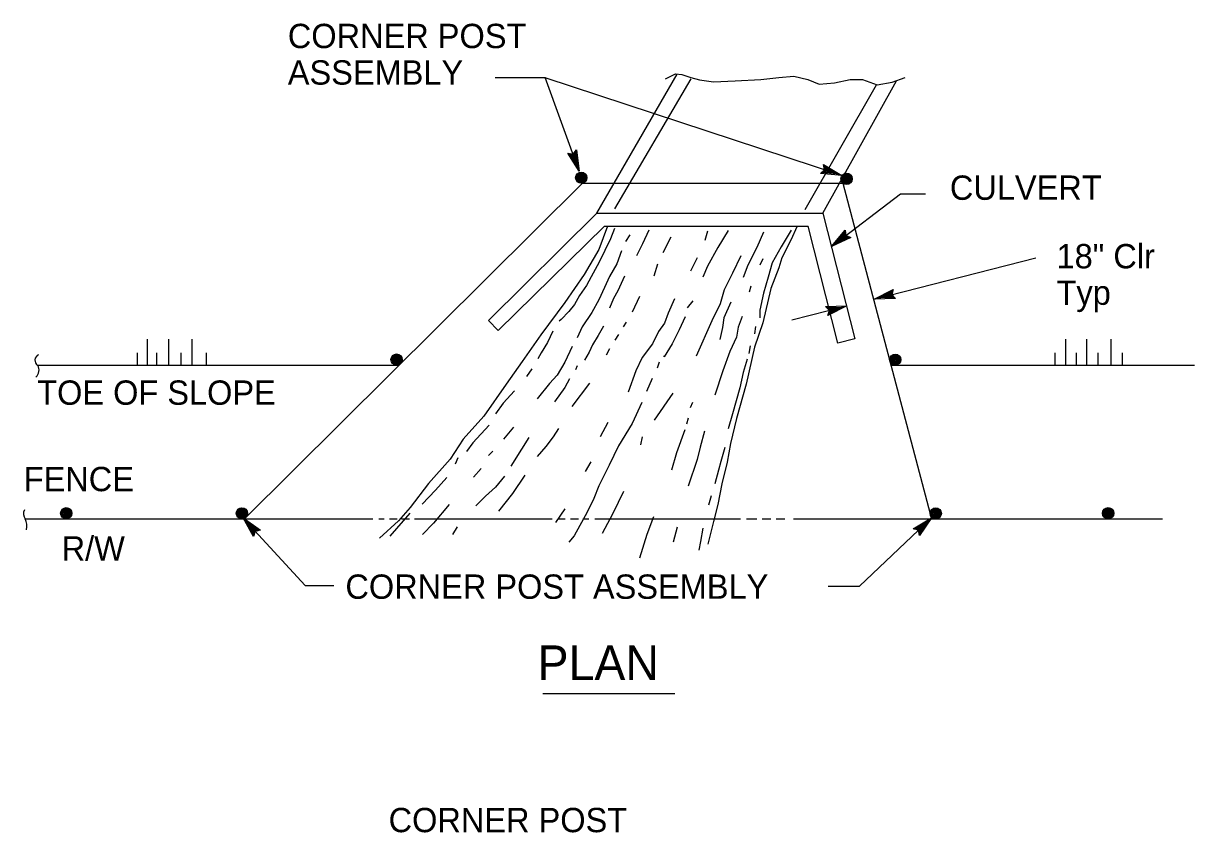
# Model space of a CAD drawing. Extents: x -894 to 866, y -476 to 714.
# Drawn here: x -425.3 to -88.2, y -89.1 to 143.6 of the extents above; entities that cross this region are included whole.
import ezdxf

# ---------------------------------------------------------------- set-up
doc = ezdxf.new("R2010")
doc.units = 0
for name, color, linetype in [('56 Stage 3 Anno', 7, 'Continuous'), ('57 Undefined', 7, 'Continuous'), ('59 Sndwall Anno', 7, 'Continuous'), ('60 Nongeo Data', 7, 'Continuous')]:
    doc.layers.add(name, color=color, linetype=linetype)

msp = doc.modelspace()

# ---------------------------------------------------------------- linework, layer by layer
at = {"layer": '56 Stage 3 Anno'}
for p, q in [((-289.52, 128.03), (-275.13, 128.03)), ((-265.33, 101.15), (-275.13, 128.03)), ((-189.79, 99.89), (-275.13, 128.02)), ((-265.33, 101.15), (-268.65, 106.32)), ((-268.65, 106.32), (-268.65, 106.32)), ((-268.65, 106.32), (-267.12, 106.03)), ((-265.81, 102.45), (-268.23, 106.22)), ((-266.28, 103.74), (-267.84, 106.18)), ((-266.76, 105.04), (-267.43, 106.08)), ((-267.12, 106.03), (-266.14, 107.24)), ((-266.92, 106.29), (-266.76, 105.04)), ((-266.66, 106.57), (-266.28, 103.74)), ((-266.4, 106.92), (-265.81, 102.44)), ((-266.14, 107.24), (-266.14, 107.24)), ((-266.14, 107.24), (-265.33, 101.15)), ((-265.33, 101.15), (-265.33, 101.15)), ((-195.9, 100.49), (-194.73, 101.51)), ((-194.73, 101.51), (-195.07, 103.03)), ((-195.07, 103.03), (-195.07, 103.03)), ((-195.07, 103.03), (-189.79, 99.89)), ((-194.98, 102.62), (-191.1, 100.32)), ((-193.72, 101.18), (-194.96, 101.3)), ((-194.87, 102.21), (-192.41, 100.75)), ((-194.81, 101.82), (-193.72, 101.18)), ((-189.79, 99.89), (-195.9, 100.49)), ((-195.9, 100.49), (-195.9, 100.49)), ((-191.11, 100.32), (-195.57, 100.76)), ((-192.41, 100.75), (-195.29, 101.03)), ((-189.79, 99.89), (-189.79, 99.89)), ((-192.75, 79.48), (-172.89, 94.63)), ((-172.89, 94.63), (-165.64, 94.63)), ((-192.75, 79.48), (-188.8, 84.18)), ((-187.18, 82.07), (-192.75, 79.48)), ((-187.57, 82.22), (-191.66, 80.32)), ((-191.65, 80.33), (-188.77, 83.76)), ((-190.56, 81.16), (-188.7, 83.37)), ((-187.97, 82.36), (-190.56, 81.16)), ((-189.46, 82), (-188.67, 82.95)), ((-188.32, 82.53), (-189.46, 82)), ((-188.8, 84.18), (-188.8, 84.18)), ((-188.8, 84.18), (-188.63, 82.64)), ((-188.63, 82.64), (-187.18, 82.07)), ((-187.18, 82.07), (-187.18, 82.07)), ((-192.75, 79.48), (-192.75, 79.48)), ((-180.45, 64.34), (-133.91, 76.22)), ((-180.45, 64.34), (-174.96, 67.11)), ((-174.3, 64.52), (-180.45, 64.34)), ((-180.45, 64.34), (-180.45, 64.34)), ((-174.6, 64.82), (-179.11, 64.68)), ((-179.1, 64.69), (-175.1, 66.71)), ((-177.77, 65.02), (-175.18, 66.33)), ((-174.91, 65.11), (-177.77, 65.02)), ((-176.43, 65.36), (-175.32, 65.92)), ((-175.17, 65.4), (-176.43, 65.36)), ((-174.96, 67.11), (-175.41, 65.63)), ((-175.41, 65.63), (-174.3, 64.52)), ((-174.96, 67.11), (-174.96, 67.11)), ((-174.3, 64.52), (-174.3, 64.52)), ((-204.19, 58.34), (-188.3, 62.39)), ((-194.44, 62.19), (-188.3, 62.39)), ((-193.33, 61.09), (-194.44, 62.19)), ((-194.44, 62.19), (-194.44, 62.19)), ((-194.14, 61.9), (-189.63, 62.04)), ((-193.83, 61.61), (-190.97, 61.7)), ((-188.3, 62.39), (-193.78, 59.61)), ((-193.78, 59.61), (-193.33, 61.09)), ((-189.64, 62.04), (-193.64, 60.01)), ((-193.57, 61.32), (-192.31, 61.36)), ((-190.97, 61.7), (-193.55, 60.39)), ((-192.31, 61.36), (-193.41, 60.8)), ((-188.3, 62.39), (-188.3, 62.39)), ((-193.78, 59.61), (-193.78, 59.61)), ((-362.12, 1.42), (-344.17, -18.03)), ((-359.08, -3.94), (-362.04, 1.44)), ((-362.04, 1.44), (-362.04, 1.44)), ((-362.04, 1.44), (-357.07, -2.18)), ((-358.95, -3.55), (-361.13, 0.41)), ((-361.12, 0.4), (-357.5, -2.24)), ((-163.98, 1.42), (-184.65, -18.27)), ((-169.23, -1.78), (-163.98, 1.42)), ((-168.83, -1.89), (-164.97, 0.46)), ((-164.98, 0.45), (-167.46, -3.28)), ((-163.98, 1.42), (-167.37, -3.7)), ((-163.98, 1.42), (-163.98, 1.42)), ((-358.84, -3.13), (-360.21, -0.63)), ((-360.21, -0.63), (-357.88, -2.33)), ((-358.69, -2.77), (-359.3, -1.67)), ((-359.3, -1.67), (-358.3, -2.4)), ((-358.6, -2.46), (-359.08, -3.94)), ((-357.07, -2.18), (-358.6, -2.46)), ((-357.07, -2.18), (-357.07, -2.18)), ((-167.72, -2.19), (-169.23, -1.78)), ((-169.23, -1.78), (-169.23, -1.78)), ((-168.41, -1.98), (-165.97, -0.5)), ((-168.04, -2.11), (-166.96, -1.45)), ((-167.37, -3.7), (-167.72, -2.19)), ((-166.96, -1.45), (-167.65, -2.49)), ((-165.97, -0.5), (-167.57, -2.91)), ((-359.08, -3.94), (-359.08, -3.94)), ((-167.37, -3.7), (-167.37, -3.7)), ((-344.17, -18.03), (-335.93, -18.03)), ((-193.73, -18.27), (-184.65, -18.27))]:
    msp.add_line(p, q, dxfattribs=at)
at = {"layer": '57 Undefined'}
msp.add_line((-275.84, -49.18), (-237.83, -49.18), dxfattribs=at)
at = {"layer": '59 Sndwall Anno'}
for p, q in [((-389.63, 45.27), (-389.63, 52.81)), ((-383.5, 45.27), (-383.5, 52.81)), ((-376.72, 45.27), (-376.72, 52.81)), ((-125.27, 45.27), (-125.27, 52.81)), ((-119.26, 45.27), (-119.26, 52.81)), ((-112.28, 45.27), (-112.28, 52.81)), ((-392.49, 45.27), (-392.49, 48.85)), ((-386.89, 45.27), (-386.89, 48.85)), ((-379.95, 45.27), (-379.95, 48.85)), ((-372.64, 45.27), (-372.64, 48.85)), ((-128.34, 45.27), (-128.34, 48.85)), ((-122.25, 45.27), (-122.25, 48.85)), ((-116, 45.27), (-116, 48.85)), ((-109.02, 45.27), (-109.02, 48.85))]:
    msp.add_line(p, q, dxfattribs=at)
for points in [[(-257.16, 85.33), (-259.72, 78.62), (-263.91, 71.43), (-269.52, 63.37), (-276.39, 54.05), (-281.76, 46.36), (-286.36, 39.86), (-292.78, 30.62), (-298.77, 24.04), (-302.51, 18.32), (-308.69, 11.25), (-314.02, 4.34), (-317.32, 0.54), (-322.81, -4.41)], [(-255.21, 84.67), (-256.34, 81.65), (-259.63, 74.9), (-261.87, 70.69), (-263.21, 68.19), (-265.24, 65.33), (-266.74, 62.8), (-268.37, 60.75), (-270.53, 58.42), (-271.1, 57.93)], [(-202.68, 85.15), (-204.39, 81.47), (-206.99, 76.15), (-207.88, 73.33), (-210.15, 67.36), (-212.5, 57.54), (-214.85, 50.47), (-217.32, 39.87), (-220.03, 30.02), (-221.77, 22.77), (-222.78, 17.41), (-224.28, 11.16), (-225.41, 5.23), (-226.66, 0.32), (-228.32, -6.19)], [(-250.8, 82.83), (-252.06, 80.87)], [(-245.29, 84.13), (-247.12, 80.25), (-248.87, 76.81)], [(-238.97, 82.16), (-241.32, 77.62)], [(-222.5, 84.03), (-225.43, 79.16), (-228.47, 73.8), (-229.77, 70.61)], [(-228.45, 83.87), (-229.22, 81.17)], [(-212.26, 83.53), (-214.25, 79.19), (-216.85, 74.04), (-218.11, 70.52)], [(-204.31, 84.17), (-207.24, 79.39), (-209.8, 74.77), (-210.93, 70.64), (-212.27, 66.01), (-213.36, 61.14), (-213.36, 58.98)], [(-253.19, 78.17), (-254.49, 74.49), (-256.61, 70.81), (-258.07, 67.62), (-259.73, 64.1), (-261.69, 60.46), (-264.45, 56.37), (-265.91, 53.14)], [(-242.79, 74.39), (-243.84, 70.91)], [(-231.37, 76.22), (-233.32, 72.38)], [(-218.81, 76.74), (-221.21, 71.79), (-223.61, 66.96), (-224.78, 62.96), (-227.18, 58.09), (-231.73, 47.95)], [(-212.45, 75.91), (-213.38, 74.12)], [(-252.32, 70.88), (-254.27, 66.71), (-255.49, 64.54), (-256.63, 61.76)], [(-215.94, 68.02), (-216.47, 66.3)], [(-237.88, 64.36), (-239.74, 60.31), (-240.8, 57.41), (-242.51, 54.96), (-244.25, 51.48), (-247.22, 47.52), (-249.05, 43.71), (-251.28, 37.57)], [(-247.99, 65.11), (-250.06, 60.57)], [(-232.65, 63.82), (-234.24, 61.78)], [(-221.72, 63.44), (-223.72, 58.91), (-224.08, 56.12), (-224.84, 52.73)], [(-251.85, 57.67), (-252.66, 56.32)], [(-234.89, 59.24), (-236.59, 55.48), (-238.55, 51.43), (-240.9, 47.75), (-240.9, 48.04)], [(-218.45, 59.31), (-219.55, 56.28), (-220.12, 53.38), (-222.02, 49.21), (-224.05, 43.64), (-226.32, 36.65)], [(-272.89, 55.07), (-274.47, 51.88), (-276.34, 48.85), (-277.24, 47.1)], [(-258.37, 56.49), (-259.88, 53.87), (-261.54, 51.17), (-262.48, 49.09), (-263.78, 46.75)], [(-254.05, 54.11), (-255.14, 52.47)], [(-214.62, 56.44), (-214.94, 54.31)], [(-267.37, 50.69), (-269.53, 46.19), (-271.72, 42.43), (-273.88, 40.02), (-277.46, 35.6)], [(-216.11, 50.92), (-216.56, 48.67)], [(-256.61, 49.98), (-257.62, 48.22)], [(-278.95, 44.27), (-280.53, 42.03)], [(-265.98, 45.08), (-266.38, 43.93)], [(-242.29, 46.2), (-242.9, 44.48)], [(-217, 47.07), (-218.14, 43.19), (-219.07, 38.77), (-221.26, 31.29), (-222.47, 26.99)], [(-268.13, 41.36), (-269.47, 38.91), (-272.44, 34.73)], [(-244.36, 41.5), (-245.94, 37.77)], [(-283.99, 37.94), (-287.25, 34.42), (-289.44, 31.28)], [(-262.42, 40.12), (-267.47, 33.38)], [(-238.39, 37.28), (-243.8, 29.47)], [(-247.28, 34.59), (-250.08, 28.53), (-254.07, 22.11), (-256.71, 16.59), (-259.67, 10.58), (-261.13, 6.98), (-263.04, 3.06), (-266.82, -3.77), (-268.37, -5.57)], [(-232.72, 34.53), (-233.41, 33.06)], [(-291.27, 28.09), (-295.95, 22.94), (-297.82, 20.52)], [(-284.21, 27.51), (-287.14, 24.03)], [(-271.28, 27.12), (-272.87, 24.67), (-274.99, 21.93), (-277.47, 19.07)], [(-257.14, 28.87), (-259.29, 24.7)], [(-233.98, 30.11), (-234.42, 28.39)], [(-279.81, 24.47), (-281.92, 21.16), (-285.05, 16.3)], [(-247.22, 24.68), (-247.67, 22.43)], [(-234.99, 26.72), (-237.38, 20.13), (-238.76, 15.1)], [(-229.24, 26.3), (-230.5, 21.76), (-231.43, 18.2), (-233.94, 10.55)], [(-290.16, 20.56), (-291.46, 19.29)], [(-223.48, 21.63), (-224.58, 17.58), (-225.26, 15.13), (-226.32, 11.2)], [(-300.23, 18.68), (-301, 16.84)], [(-261.97, 17.54), (-263.64, 14.72)], [(-293.57, 15.61), (-295.81, 13.07)], [(-281.01, 13.67), (-284.55, 8.44), (-288.53, 3.29)], [(-303.48, 12.96), (-306.69, 9.4), (-310.52, 5.31)], [(-286.88, 13.43), (-289.44, 10.25), (-292.29, 7.63), (-295.06, 4.81)], [(-252.62, 8.94), (-255.7, 2.68), (-258.71, -3.09)], [(-227.33, 7.77), (-228.1, 5.02)], [(-302.81, 5.27), (-307.32, -0.13), (-310.46, -3.36)], [(-269.49, 3.96), (-272.13, 0.04)], [(-314.14, 2.7), (-319.88, -3.88)], [(-244, 1.64), (-245.9, -3.43), (-247.97, -10.22)], [(-300.47, -1.16), (-301.86, -3.37)], [(-237.14, -1.27), (-238.32, -5.56)], [(-229.76, -1.61), (-230.45, -5.45), (-230.89, -7.86)]]:
    msp.add_lwpolyline(points, dxfattribs=at)
at = {"layer": '60 Nongeo Data'}
for p, q in [((-260.31, 89.07), (-237.19, 129.03)), ((-255.08, 90.3), (-233.17, 127.72)), ((-200.35, 90.07), (-179.76, 125.98)), ((-195.2, 89.07), (-174, 127.15)), ((-264.42, 97.63), (-361.72, 1.08)), ((-264.42, 97.63), (-189.43, 97.63)), ((-189.43, 97.63), (-164, 1.08)), ((-260.31, 89.07), (-291.45, 58.12)), ((-260.31, 89.07), (-195.2, 89.07)), ((-195.2, 89.07), (-185.98, 52.93)), ((-288.63, 55.29), (-258.11, 85.35)), ((-258.11, 85.35), (-199.45, 85.35)), ((-190.95, 51.63), (-199.45, 85.35)), ((-291.45, 58.12), (-288.63, 55.29)), ((-185.98, 52.93), (-190.95, 51.63)), ((-421.13, 45.27), (-317.19, 45.27)), ((-175.48, 45.27), (-90.39, 45.27)), ((-90.39, 45.27), (-88.24, 45.27)), ((-424.72, 1.08), (-361.72, 1.08)), ((-361.72, 1.08), (-324.74, 1.08)), ((-322.99, 1.08), (-321.48, 1.08)), ((-319.98, 1.08), (-317.72, 1.08)), ((-316.47, 1.08), (-314.21, 1.08)), ((-312.71, 1.08), (-273.1, 1.08)), ((-271.34, 1.08), (-269.34, 1.08)), ((-267.83, 1.08), (-265.58, 1.08)), ((-264.33, 1.08), (-262.57, 1.08)), ((-260.82, 1.08), (-218.95, 1.08)), ((-217.19, 1.08), (-214.19, 1.08)), ((-212.68, 1.08), (-210.18, 1.08)), ((-208.67, 1.08), (-206.16, 1.08)), ((-203.66, 1.08), (-164, 1.08)), ((-164, 1.08), (-97.46, 1.08))]:
    msp.add_line(p, q, dxfattribs=at)
for points in [[(-240.52, 127.66), (-237.63, 129.13), (-235.84, 128.93), (-233.26, 128.11), (-230.73, 127.36), (-226.74, 126.79), (-220.5, 127.07), (-213.12, 127.47), (-207.9, 128.04), (-203.58, 128.48), (-199.58, 127.5), (-196.27, 126.18), (-191.91, 126.5), (-187.38, 127.48), (-183.84, 127.48), (-179.63, 126), (-175.27, 126.69), (-171.56, 128.04)], [(-263.6, 100), (-263.89, 100.4), (-264.45, 100.61), (-264.98, 100.69), (-265.8, 100.35), (-266.15, 99.65), (-266.15, 98.73), (-265.62, 98.09), (-264.93, 97.75), (-263.94, 98.01), (-263.39, 98.67), (-263.23, 99.44), (-263.55, 99.82), (-264.02, 100.32), (-264.77, 100.45), (-265.62, 100.21), (-265.96, 99.47), (-265.88, 98.75), (-265.46, 98.3), (-264.95, 97.9), (-264.05, 98.17), (-263.47, 98.94), (-263.44, 99.44), (-264.08, 100.05), (-264.79, 100.21), (-265.43, 99.97), (-265.78, 99.44), (-265.69, 98.89), (-265.06, 98.22), (-264.16, 98.22), (-263.6, 98.99), (-263.76, 99.5), (-264.32, 100), (-265.08, 100), (-265.43, 99.65), (-265.54, 99.26), (-265.48, 98.94), (-265.08, 98.59), (-264.63, 98.36), (-264.13, 98.41), (-263.78, 99.02), (-263.86, 99.44), (-264.4, 99.74), (-265.08, 99.68), (-265.32, 99.34), (-265.3, 99.1), (-265.08, 98.78), (-264.69, 98.65), (-264.08, 98.67), (-263.97, 98.99), (-264.16, 99.34), (-264.74, 99.58), (-265.08, 99.39), (-265.08, 99.18), (-264.98, 98.94), (-264.56, 98.8), (-264.23, 98.91), (-264.23, 99.04), (-264.45, 99.36), (-264.87, 99.26), (-264.93, 99.02), (-264.58, 98.91), (-264.47, 98.99), (-264.53, 99.15), (-264.58, 99.15)], [(-187.12, 99.74), (-187.41, 100.14), (-187.97, 100.35), (-188.5, 100.43), (-189.32, 100.08), (-189.67, 99.39), (-189.67, 98.46), (-189.14, 97.83), (-188.45, 97.48), (-187.46, 97.75), (-186.91, 98.41), (-186.75, 99.18), (-187.07, 99.55), (-187.54, 100.06), (-188.29, 100.19), (-189.14, 99.95), (-189.48, 99.21), (-189.4, 98.49), (-188.98, 98.04), (-188.47, 97.64), (-187.57, 97.91), (-186.99, 98.68), (-186.96, 99.18), (-187.6, 99.79), (-188.31, 99.95), (-188.95, 99.71), (-189.3, 99.18), (-189.21, 98.62), (-188.58, 97.96), (-187.68, 97.96), (-187.12, 98.73), (-187.28, 99.23), (-187.84, 99.74), (-188.6, 99.74), (-188.95, 99.39), (-189.06, 99), (-189, 98.68), (-188.6, 98.33), (-188.16, 98.09), (-187.65, 98.15), (-187.31, 98.76), (-187.38, 99.18), (-187.92, 99.47), (-188.6, 99.42), (-188.84, 99.07), (-188.82, 98.83), (-188.6, 98.52), (-188.21, 98.38), (-187.6, 98.41), (-187.49, 98.73), (-187.68, 99.07), (-188.26, 99.31), (-188.6, 99.13), (-188.6, 98.92), (-188.5, 98.68), (-188.08, 98.54), (-187.75, 98.65), (-187.75, 98.78), (-187.97, 99.1), (-188.39, 99), (-188.45, 98.76), (-188.1, 98.65), (-187.99, 98.73), (-188.05, 98.89), (-188.1, 98.89)], [(-316.72, 47.65), (-317.02, 48.04), (-317.57, 48.26), (-318.11, 48.34), (-318.93, 47.99), (-319.27, 47.3), (-319.27, 46.37), (-318.74, 45.73), (-318.05, 45.39), (-317.07, 45.66), (-316.51, 46.32), (-316.35, 47.09), (-316.67, 47.46), (-317.15, 47.97), (-317.89, 48.1), (-318.74, 47.86), (-319.09, 47.12), (-319.01, 46.4), (-318.58, 45.95), (-318.08, 45.55), (-317.18, 45.81), (-316.59, 46.58), (-316.57, 47.09), (-317.2, 47.7), (-317.92, 47.86), (-318.56, 47.62), (-318.9, 47.09), (-318.82, 46.53), (-318.18, 45.87), (-317.28, 45.87), (-316.72, 46.64), (-316.89, 47.14), (-317.44, 47.65), (-318.21, 47.65), (-318.56, 47.3), (-318.66, 46.9), (-318.61, 46.58), (-318.21, 46.24), (-317.76, 46), (-317.26, 46.05), (-316.91, 46.66), (-316.99, 47.09), (-317.52, 47.38), (-318.21, 47.33), (-318.45, 46.98), (-318.42, 46.74), (-318.21, 46.42), (-317.81, 46.29), (-317.2, 46.32), (-317.1, 46.64), (-317.28, 46.98), (-317.87, 47.22), (-318.21, 47.03), (-318.21, 46.82), (-318.11, 46.58), (-317.68, 46.45), (-317.36, 46.56), (-317.36, 46.69), (-317.57, 47.01), (-318, 46.9), (-318.05, 46.66), (-317.71, 46.56), (-317.6, 46.64), (-317.65, 46.8), (-317.71, 46.8)], [(-173.25, 47.63), (-173.54, 48.02), (-174.1, 48.24), (-174.63, 48.32), (-175.46, 47.97), (-175.8, 47.28), (-175.8, 46.35), (-175.27, 45.71), (-174.58, 45.37), (-173.59, 45.64), (-173.04, 46.3), (-172.88, 47.07), (-173.2, 47.44), (-173.68, 47.95), (-174.42, 48.08), (-175.27, 47.84), (-175.61, 47.1), (-175.53, 46.38), (-175.11, 45.93), (-174.61, 45.53), (-173.7, 45.79), (-173.12, 46.56), (-173.09, 47.07), (-173.73, 47.68), (-174.44, 47.84), (-175.08, 47.6), (-175.43, 47.07), (-175.35, 46.51), (-174.71, 45.85), (-173.81, 45.85), (-173.25, 46.62), (-173.41, 47.12), (-173.97, 47.63), (-174.74, 47.63), (-175.08, 47.28), (-175.19, 46.88), (-175.14, 46.56), (-174.74, 46.22), (-174.29, 45.98), (-173.78, 46.03), (-173.44, 46.64), (-173.52, 47.07), (-174.05, 47.36), (-174.74, 47.31), (-174.98, 46.96), (-174.95, 46.72), (-174.74, 46.4), (-174.34, 46.27), (-173.73, 46.3), (-173.62, 46.62), (-173.81, 46.96), (-174.39, 47.2), (-174.74, 47.01), (-174.74, 46.8), (-174.63, 46.56), (-174.21, 46.43), (-173.89, 46.54), (-173.89, 46.67), (-174.1, 46.99), (-174.53, 46.88), (-174.58, 46.64), (-174.23, 46.54), (-174.13, 46.62), (-174.18, 46.78), (-174.23, 46.78)], [(-411.79, 3.42), (-412.08, 3.82), (-412.64, 4.03), (-413.17, 4.11), (-413.99, 3.77), (-414.34, 3.07), (-414.34, 2.14), (-413.81, 1.51), (-413.12, 1.16), (-412.13, 1.43), (-411.58, 2.09), (-411.42, 2.86), (-411.74, 3.23), (-412.22, 3.74), (-412.96, 3.87), (-413.81, 3.63), (-414.15, 2.89), (-414.07, 2.17), (-413.65, 1.72), (-413.14, 1.32), (-412.24, 1.59), (-411.66, 2.36), (-411.63, 2.86), (-412.27, 3.47), (-412.98, 3.63), (-413.62, 3.39), (-413.97, 2.86), (-413.89, 2.31), (-413.25, 1.64), (-412.35, 1.64), (-411.79, 2.41), (-411.95, 2.92), (-412.51, 3.42), (-413.28, 3.42), (-413.62, 3.07), (-413.73, 2.68), (-413.68, 2.36), (-413.28, 2.01), (-412.83, 1.77), (-412.32, 1.83), (-411.98, 2.44), (-412.06, 2.86), (-412.59, 3.16), (-413.28, 3.1), (-413.52, 2.76), (-413.49, 2.52), (-413.28, 2.2), (-412.88, 2.07), (-412.27, 2.09), (-412.16, 2.41), (-412.35, 2.76), (-412.93, 2.99), (-413.28, 2.81), (-413.28, 2.6), (-413.17, 2.36), (-412.75, 2.22), (-412.43, 2.33), (-412.43, 2.46), (-412.64, 2.78), (-413.07, 2.68), (-413.12, 2.44), (-412.77, 2.33), (-412.67, 2.41), (-412.72, 2.57), (-412.77, 2.57)], [(-361.26, 3.48), (-361.55, 3.87), (-362.11, 4.09), (-362.64, 4.17), (-363.46, 3.82), (-363.81, 3.13), (-363.81, 2.2), (-363.28, 1.56), (-362.59, 1.22), (-361.6, 1.49), (-361.05, 2.15), (-360.89, 2.92), (-361.21, 3.29), (-361.69, 3.8), (-362.43, 3.93), (-363.28, 3.69), (-363.62, 2.95), (-363.54, 2.23), (-363.12, 1.78), (-362.61, 1.38), (-361.71, 1.64), (-361.13, 2.41), (-361.1, 2.92), (-361.74, 3.53), (-362.45, 3.69), (-363.09, 3.45), (-363.44, 2.92), (-363.35, 2.36), (-362.72, 1.7), (-361.82, 1.7), (-361.26, 2.47), (-361.42, 2.97), (-361.98, 3.48), (-362.74, 3.48), (-363.09, 3.13), (-363.2, 2.73), (-363.14, 2.41), (-362.74, 2.07), (-362.3, 1.83), (-361.79, 1.88), (-361.45, 2.49), (-361.52, 2.92), (-362.06, 3.21), (-362.74, 3.16), (-362.98, 2.81), (-362.96, 2.57), (-362.74, 2.25), (-362.35, 2.12), (-361.74, 2.15), (-361.63, 2.47), (-361.82, 2.81), (-362.4, 3.05), (-362.74, 2.86), (-362.74, 2.65), (-362.64, 2.41), (-362.22, 2.28), (-361.89, 2.39), (-361.89, 2.52), (-362.11, 2.84), (-362.53, 2.73), (-362.59, 2.49), (-362.24, 2.39), (-362.13, 2.47), (-362.19, 2.63), (-362.24, 2.63)], [(-161.59, 3.43), (-161.88, 3.83), (-162.44, 4.04), (-162.97, 4.12), (-163.79, 3.78), (-164.14, 3.08), (-164.14, 2.15), (-163.6, 1.52), (-162.92, 1.17), (-161.93, 1.44), (-161.38, 2.1), (-161.22, 2.87), (-161.53, 3.24), (-162.01, 3.75), (-162.75, 3.88), (-163.6, 3.64), (-163.95, 2.9), (-163.87, 2.18), (-163.45, 1.73), (-162.94, 1.33), (-162.04, 1.6), (-161.46, 2.37), (-161.43, 2.87), (-162.07, 3.48), (-162.78, 3.64), (-163.42, 3.4), (-163.77, 2.87), (-163.68, 2.32), (-163.05, 1.65), (-162.14, 1.65), (-161.59, 2.42), (-161.75, 2.93), (-162.31, 3.43), (-163.07, 3.43), (-163.42, 3.08), (-163.53, 2.69), (-163.47, 2.37), (-163.07, 2.02), (-162.62, 1.78), (-162.12, 1.84), (-161.77, 2.45), (-161.85, 2.87), (-162.38, 3.17), (-163.07, 3.11), (-163.31, 2.77), (-163.29, 2.53), (-163.07, 2.21), (-162.68, 2.08), (-162.07, 2.1), (-161.96, 2.42), (-162.14, 2.77), (-162.73, 3), (-163.07, 2.82), (-163.07, 2.61), (-162.97, 2.37), (-162.54, 2.23), (-162.22, 2.34), (-162.22, 2.47), (-162.44, 2.79), (-162.86, 2.69), (-162.92, 2.45), (-162.57, 2.34), (-162.46, 2.42), (-162.52, 2.58), (-162.57, 2.58)], [(-112, 3.48), (-112.29, 3.88), (-112.85, 4.09), (-113.38, 4.17), (-114.21, 3.83), (-114.55, 3.14), (-114.55, 2.21), (-114.02, 1.57), (-113.33, 1.23), (-112.34, 1.49), (-111.79, 2.15), (-111.63, 2.93), (-111.95, 3.3), (-112.43, 3.8), (-113.17, 3.93), (-114.02, 3.69), (-114.36, 2.95), (-114.28, 2.23), (-113.86, 1.78), (-113.36, 1.38), (-112.45, 1.65), (-111.87, 2.42), (-111.84, 2.93), (-112.48, 3.54), (-113.19, 3.69), (-113.83, 3.45), (-114.18, 2.93), (-114.1, 2.37), (-113.46, 1.7), (-112.56, 1.7), (-112, 2.47), (-112.16, 2.98), (-112.72, 3.48), (-113.49, 3.48), (-113.83, 3.14), (-113.94, 2.74), (-113.89, 2.42), (-113.49, 2.08), (-113.04, 1.84), (-112.53, 1.89), (-112.19, 2.5), (-112.27, 2.93), (-112.8, 3.22), (-113.49, 3.16), (-113.73, 2.82), (-113.7, 2.58), (-113.49, 2.26), (-113.09, 2.13), (-112.48, 2.15), (-112.37, 2.47), (-112.56, 2.82), (-113.14, 3.06), (-113.49, 2.87), (-113.49, 2.66), (-113.38, 2.42), (-112.96, 2.29), (-112.64, 2.39), (-112.64, 2.53), (-112.85, 2.84), (-113.28, 2.74), (-113.33, 2.5), (-112.98, 2.39), (-112.88, 2.47), (-112.93, 2.63), (-112.98, 2.63)]]:
    msp.add_lwpolyline(points, dxfattribs=at)
for centre in [(-264.75, 99.25), (-188.4, 98.92), (-317.9, 46.92), (-174.4, 46.9), (-412.97, 2.72), (-362.41, 2.7), (-162.74, 2.68), (-113.11, 2.72)]:
    msp.add_circle(centre, 1.62, dxfattribs=at)
for centre, radius, start, end in [((-420.13, 46.7), 1.85, 118.0748, 232.7582), ((-423.59, 43.96), 2.78, 312.5196, 27.9568), ((-423.07, 2.52), 2.23, 148.3008, 220.4308), ((-428.72, -0.88), 4.43, 344.8971, 26.8664)]:
    msp.add_arc(centre, radius, start, end, dxfattribs=at)

# ---------------------------------------------------------------- texts
at = {"layer": '57 Undefined'}
for s, height, p in [('CORNER POST ', 7, (-349.21, 136.52)), ('ASSEMBLY', 7, (-349.21, 126.02)), ('CULVERT', 7, (-158.67, 92.88)), ('18" Clr', 7, (-127.96, 73.17)), ('Typ', 7, (-127.96, 62.67)), ('TOE OF SLOPE', 7, (-421.33, 33.92)), ('FENCE', 7, (-425.23, 9.06)), ('R/W', 7, (-414.3, -10.9)), ('CORNER POST ASSEMBLY', 7, (-332.64, -21.9)), ('PLAN', 10, (-277.33, -45.3)), ('CORNER POST ', 7, (-320.2, -89.04))]:
    msp.add_text(s, height=height, dxfattribs=at).set_placement(p)

doc.saveas('drawing.dxf')
